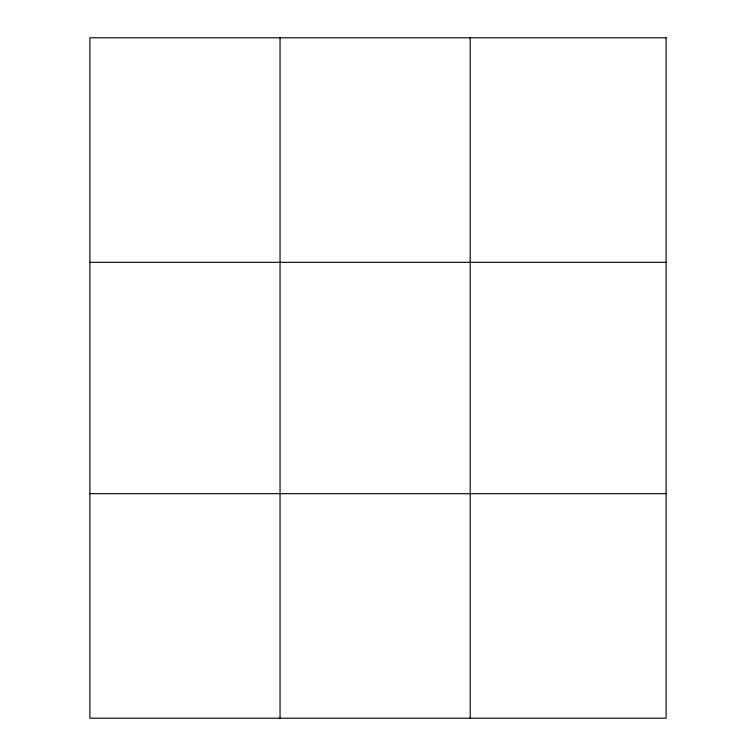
<?xml version="1.0" encoding="UTF-8"?>
<svg xmlns="http://www.w3.org/2000/svg" width="756" height="756" viewBox="0 0 756 756"><rect width="100%" height="100%" fill="white"/><g stroke="black" fill="none" stroke-linecap="round" stroke-linejoin="round"><path stroke-width="1.13" d="M280.041 37.8L280.041 718.2M470.194 37.8L470.194 718.2M89.888 262.332L666.112 262.332M89.888 493.668L666.112 493.668M666.112 37.8L666.112 718.2L89.888 718.2L89.888 37.8L666.112 37.8"/></g></svg>
